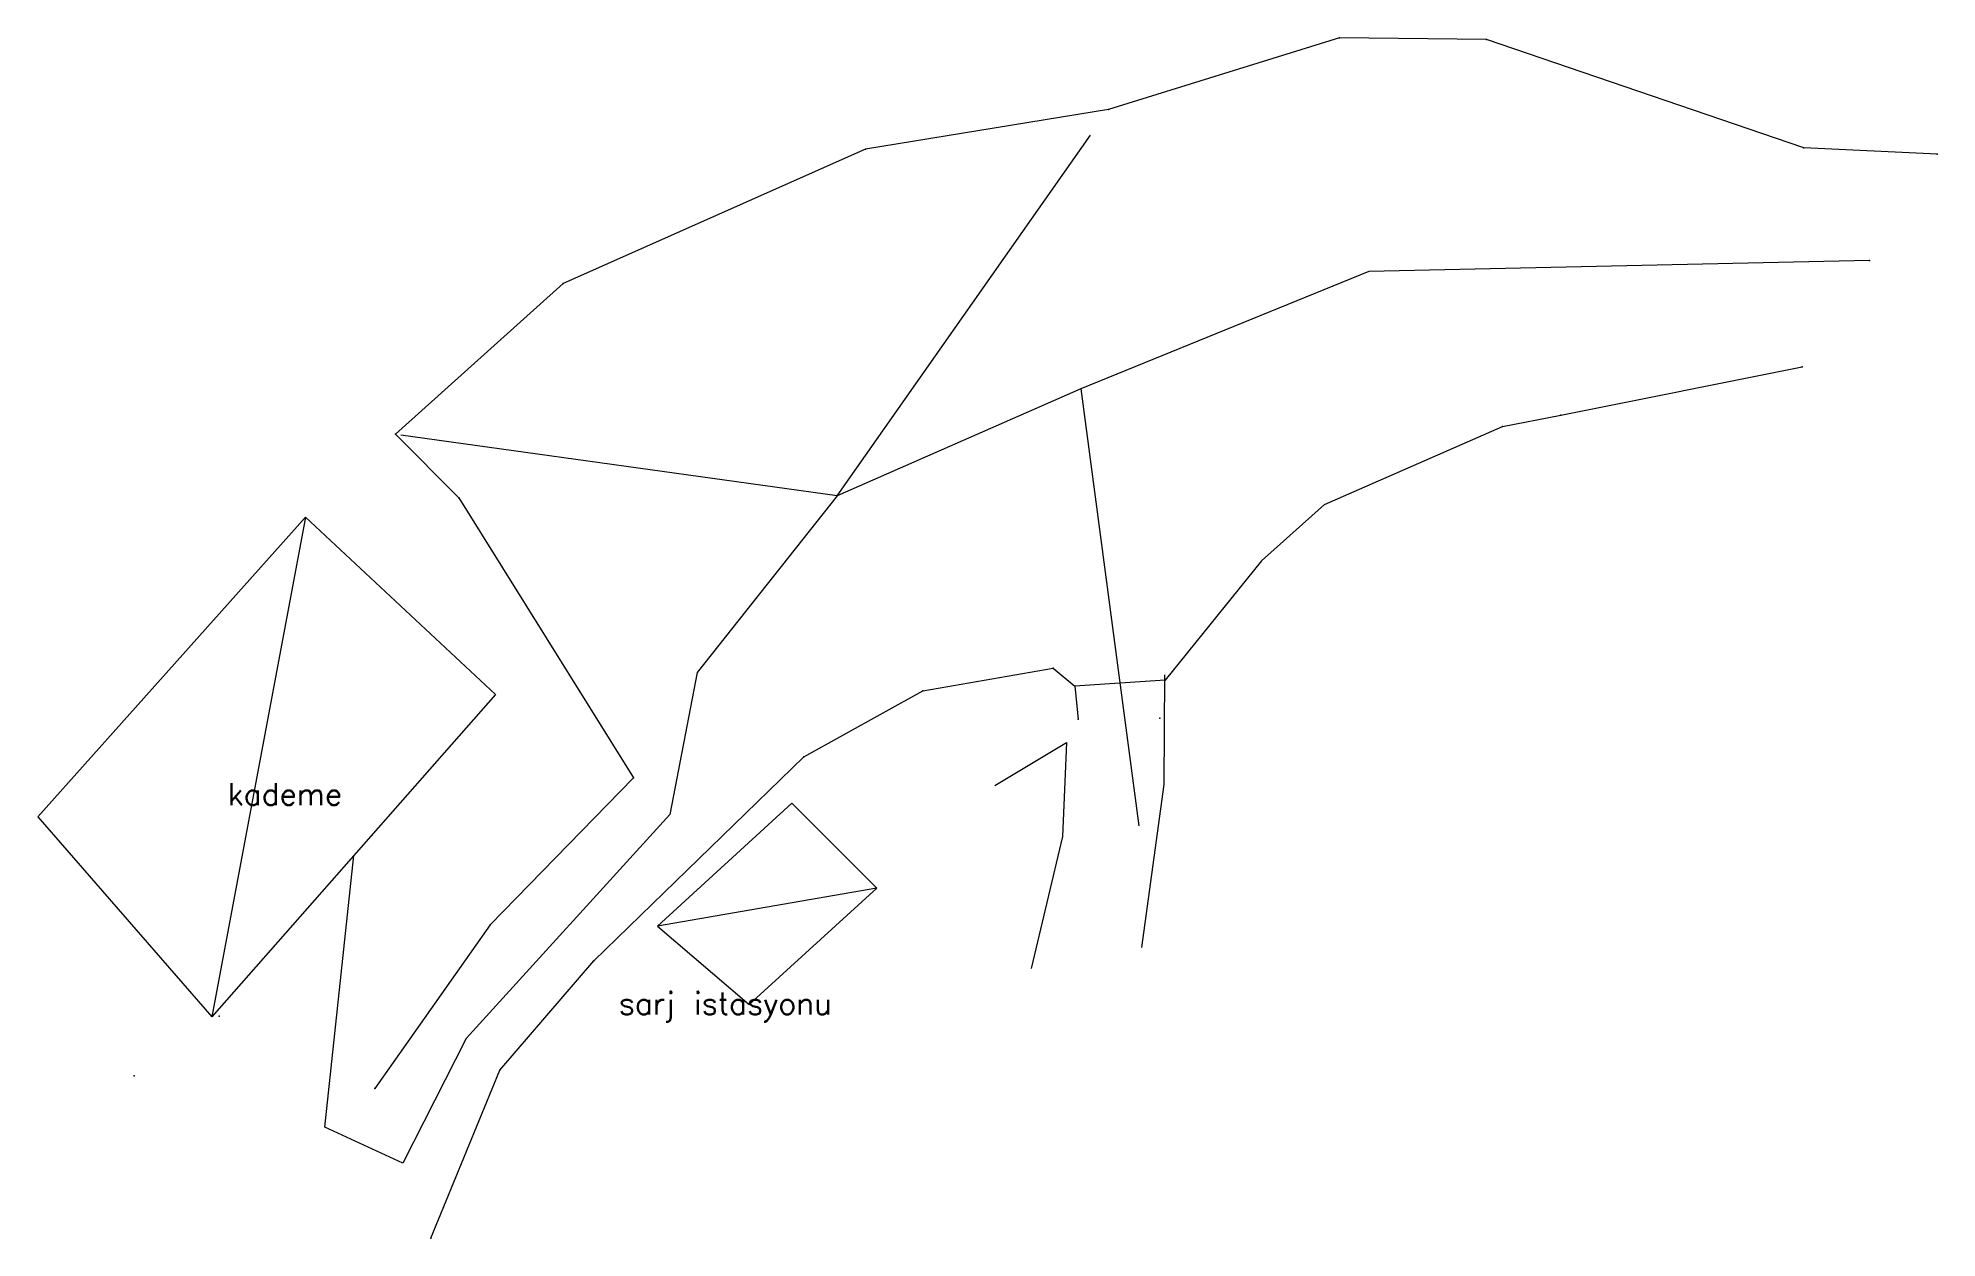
# Model space of a CAD drawing. Header units: millimetres. Extents: x 539498.5 to 539584.6, y 4477872.2 to 4477926.6.
import ezdxf

# ---------------------------------------------------------------- set-up
doc = ezdxf.new("R2010")
doc.units = ezdxf.units.MM
for name, color, linetype, lineweight in [('geo_ref', 1, 'Continuous', 0), ('GEOFENCE', 5, 'Continuous', 0), ('INIT_COORD', 4, 'Continuous', 0), ('KAT_1550', 3, 'Continuous', 0), ('PREFABRiK', 6, 'Continuous', 0), ('YOL', 7, 'Continuous', 0)]:
    doc.layers.add(name, color=color, linetype=linetype, lineweight=lineweight)
doc.styles.add('STYLE0', font='TXT.SHX')

msp = doc.modelspace()

# ---------------------------------------------------------------- linework, layer by layer
at = {"layer": 'geo_ref'}
msp.add_line((539549.602, 4477897.482, 1558.16), (539545.499, 4477897.205, 1558.183), dxfattribs=at)
at = {"layer": 'geo_ref', "lineweight": 0}
for p in [(539557.516, 4477926.623, 1557.61), (539564.183, 4477926.559, 1557.639), (539547.03, 4477923.376, 1557.638), (539536.001, 4477921.578, 1557.473), (539578.57, 4477921.643, 1557.935), (539584.619, 4477921.346, 1557.589), (539522.291, 4477915.487, 1558.609), (539514.682, 4477908.639, 1558.907), (539517.559, 4477905.756, 1558.764), (539544.522, 4477898.027, 1558.144), (539538.61, 4477896.994, 1558.421), (539545.499, 4477897.205, 1558.183), (539549.602, 4477897.482, 1558.16), (539545.651, 4477895.709, 1558.378), (539549.363, 4477895.755, 1558.27), (539533.201, 4477894.001, 1559.298), (539525.484, 4477893.051, 1559.922), (539518.967, 4477886.375, 1561.481), (539523.68, 4477884.754, 1561.2), (539506.672, 4477882.238, 1562.613), (539502.827, 4477879.529, 1560.698), (539519.409, 4477879.789, 1562.518), (539513.735, 4477878.959, 1563.007), (539516.281, 4477872.17, 1564.006)]:
    msp.add_point(p, dxfattribs=at)
at = {"layer": 'GEOFENCE'}
for p, q in [((539534.719, 4477905.849, 1558.265), (539546.21, 4477922.208, 1557.68)), ((539558.84, 4477916.021, 1558.205), (539545.776, 4477910.701, 1557.891)), ((539581.559, 4477916.522, 1557.75), (539558.84, 4477916.021, 1558.205)), ((539545.776, 4477910.701, 1557.891), (539534.719, 4477905.849, 1558.265)), ((539545.776, 4477910.701, 1557.891), (539548.409, 4477890.88, 1558.307)), ((539534.719, 4477905.849, 1558.265), (539514.92, 4477908.606, 1558.899)), ((539534.719, 4477905.849, 1558.265), (539528.359, 4477897.828, 1559.196)), ((539510.593, 4477904.874, 1569.866), (539506.353, 4477882.213, 1570.009)), ((539528.359, 4477897.828, 1559.196), (539527.133, 4477891.38, 1560.051)), ((539527.133, 4477891.38, 1560.051), (539517.88, 4477881.228, 1562.381)), ((539511.476, 4477877.204, 1563.31), (539512.786, 4477889.523, 1570.003)), ((539536.514, 4477888.046, 1570.615), (539526.565, 4477886.32, 1570.903)), ((539517.88, 4477881.228, 1562.381), (539515.008, 4477875.564, 1563.506)), ((539515.008, 4477875.564, 1563.506), (539511.476, 4477877.204, 1563.31))]:
    msp.add_line(p, q, dxfattribs=at)
at = {"layer": 'INIT_COORD'}
msp.add_point((539581.559, 4477916.522, 1557.75), dxfattribs=at)
at = {"layer": 'INIT_COORD', "lineweight": 0}
msp.add_point((539502.827, 4477879.529, 1560.698), dxfattribs=at)
msp.add_point((539502.827, 4477879.529, 1560.698), dxfattribs=at)
at = {"layer": 'KAT_1550', "lineweight": 0}
for p, q in [((539549.557, 4477892.754, 1559.269), (539549.591, 4477897.728, 1556.81)), ((539541.867, 4477892.701, 1556.99), (539545.123, 4477894.656, 1555.61)), ((539545.123, 4477894.656, 1555.61), (539544.941, 4477890.395, 1554.47)), ((539548.544, 4477885.359, 1557.978), (539549.557, 4477892.754, 1559.269)), ((539544.941, 4477890.395, 1554.47), (539543.522, 4477884.4, 1553.19))]:
    msp.add_line(p, q, dxfattribs=at)
at = {"layer": 'PREFABRiK', "lineweight": 0}
for p, q in [((539510.593, 4477904.874, 1569.866), (539498.458, 4477891.277, 1571.817)), ((539519.219, 4477896.833, 1569.997), (539510.593, 4477904.874, 1569.866)), ((539519.219, 4477896.833, 1569.997), (539506.353, 4477882.213, 1570.009)), ((539526.565, 4477886.32, 1570.903), (539532.656, 4477891.904, 1569.878)), ((539532.656, 4477891.904, 1569.878), (539536.514, 4477888.046, 1570.615)), ((539498.458, 4477891.277, 1571.817), (539506.353, 4477882.213, 1570.009)), ((539536.514, 4477888.046, 1570.615), (539530.727, 4477882.767, 1571.787)), ((539526.565, 4477886.32, 1570.903), (539530.727, 4477882.767, 1571.787))]:
    msp.add_line(p, q, dxfattribs=at)
at = {"layer": 'YOL', "lineweight": 0}
for p, q in [((539557.516, 4477926.623, 1557.61), (539547.03, 4477923.376, 1557.638)), ((539564.183, 4477926.559, 1557.639), (539557.516, 4477926.623, 1557.61)), ((539578.57, 4477921.643, 1557.935), (539564.183, 4477926.559, 1557.639)), ((539547.03, 4477923.376, 1557.638), (539536.001, 4477921.578, 1557.473)), ((539536.001, 4477921.578, 1557.473), (539522.291, 4477915.487, 1558.609)), ((539584.619, 4477921.346, 1557.589), (539578.57, 4477921.643, 1557.935)), ((539522.291, 4477915.487, 1558.609), (539514.682, 4477908.639, 1558.907)), ((539567.552, 4477909.514, 1558.271), (539578.5, 4477911.698, 1557.911)), ((539556.83, 4477905.451, 1558.785), (539564.905, 4477908.999, 1558.358)), ((539564.905, 4477908.999, 1558.358), (539567.552, 4477909.514, 1558.271)), ((539514.682, 4477908.639, 1558.907), (539517.559, 4477905.756, 1558.764)), ((539517.559, 4477905.756, 1558.764), (539525.484, 4477893.051, 1559.922)), ((539553.97, 4477902.901, 1558.498), (539556.83, 4477905.451, 1558.785)), ((539538.61, 4477896.994, 1558.421), (539544.522, 4477898.027, 1558.144)), ((539544.522, 4477898.027, 1558.144), (539545.499, 4477897.205, 1558.183)), ((539533.201, 4477894.001, 1559.298), (539538.61, 4477896.994, 1558.421)), ((539545.499, 4477897.205, 1558.183), (539545.651, 4477895.709, 1558.378)), ((539523.68, 4477884.754, 1561.2), (539533.201, 4477894.001, 1559.298)), ((539525.484, 4477893.051, 1559.922), (539518.967, 4477886.375, 1561.481)), ((539518.967, 4477886.375, 1561.481), (539513.735, 4477878.959, 1563.007)), ((539519.409, 4477879.789, 1562.518), (539523.68, 4477884.754, 1561.2)), ((539516.281, 4477872.17, 1564.006), (539519.409, 4477879.789, 1562.518))]:
    msp.add_line(p, q, dxfattribs=at)
at = {"layer": 'YOL'}
msp.add_line((539553.97, 4477902.901, 1558.498), (539549.602, 4477897.482, 1558.16), dxfattribs=at)
at = {"layer": 'YOL', "lineweight": 0}
for p in [(539578.5, 4477911.698, 1557.911), (539564.905, 4477908.999, 1558.358), (539567.552, 4477909.514, 1558.271)]:
    msp.add_point(p, dxfattribs=at)

# ---------------------------------------------------------------- texts
at = {"layer": 'PREFABRiK', "lineweight": 0, "style": 'STYLE0'}
for s, p in [('kademe', (539507.068, 4477891.807, 1571.512)), ('sarj istasyonu', (539524.81, 4477882.316))]:
    msp.add_text(s, height=1, dxfattribs=at).set_placement(p)

doc.saveas('drawing.dxf')
